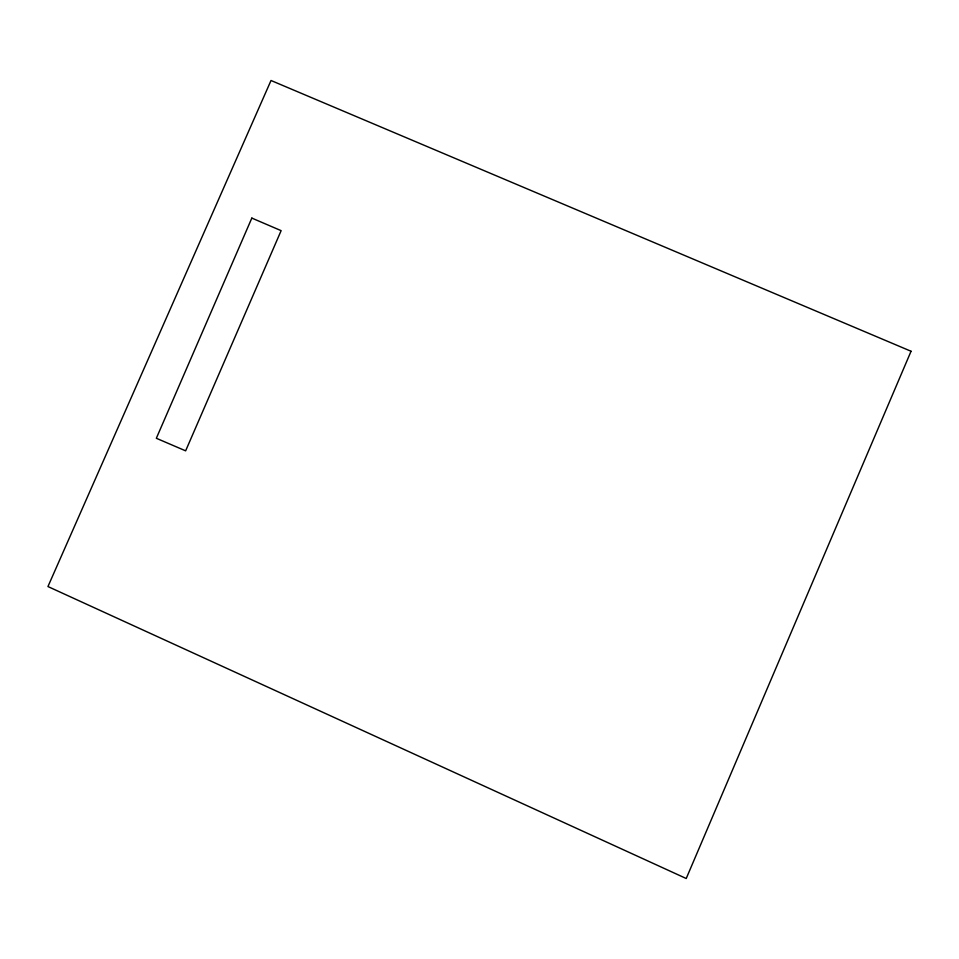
<?xml version="1.0" encoding="UTF-8"?>
<svg xmlns="http://www.w3.org/2000/svg" width="959" height="959" viewBox="0 0 959 959"><rect width="100%" height="100%" fill="white"/><g stroke="black" fill="none" stroke-linecap="round" stroke-linejoin="round"><path stroke-width="1.44" d="M911.05 351.258L686.224 878.504L47.95 586.548L271.013 80.496L911.05 351.258M251.833 218.089L156.341 438.275L185.638 450.838L281.131 230.651L251.833 218.089"/></g></svg>
